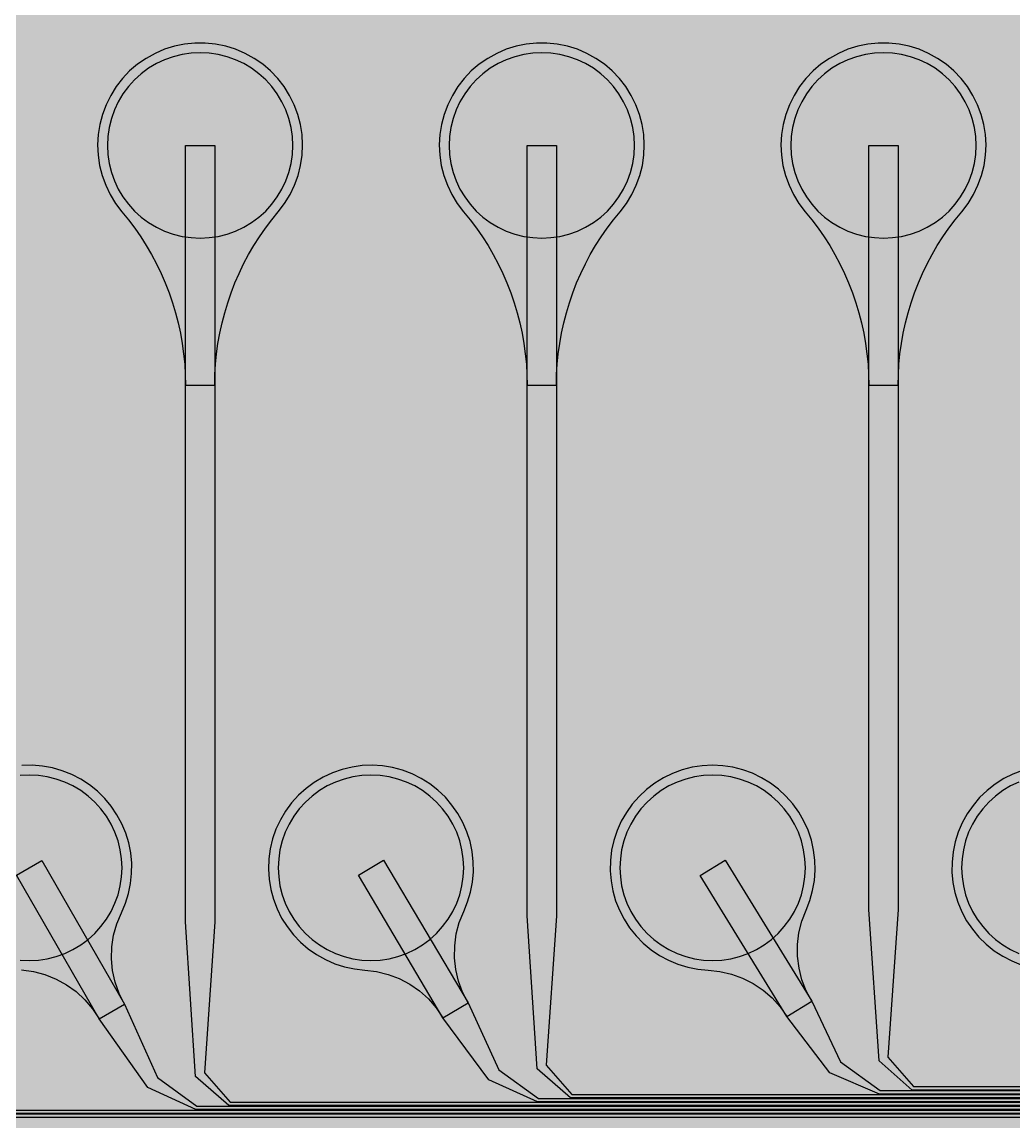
# Model space of a CAD drawing. Header units: metres. Extents: x -7231 to 10969, y -37556 to 1873.
# Drawn here: x 3899 to 4915, y -19931 to -18805 of the extents above; entities that cross this region are included whole.
import ezdxf

# ---------------------------------------------------------------- set-up
doc = ezdxf.new("R2010")
doc.units = ezdxf.units.M
for name, color, linetype in [('Metal1', 4, 'CONTINUOUS'), ('Metal2', 3, 'CONTINUOUS'), ('Polyimide', 7, 'CONTINUOUS'), ('Polyimide_Negative', 5, 'CONTINUOUS')]:
    doc.layers.add(name, color=color, linetype=linetype)

msp = doc.modelspace()

# ---------------------------------------------------------------- hatches: boundary and pattern name
at = {"layer": 'Polyimide'}
msp.add_hatch(color=7, dxfattribs=at).paths.add_polyline_path([(4065.7, -468), (4066.7, -502), (4068.5, -536), (4071.4, -570), (4075.5, -604), (4081, -638), (4088, -672), (4096.5, -706), (4106.6, -740), (4118.3, -774), (4131.6, -808), (4146.5, -842), (4162.9, -876), (4180.7, -910), (4199.8, -944), (4220.2, -978), (4241.7, -1012), (4264.2, -1046), (4287.5, -1080), (4311.5, -1114), (4336, -1148), (4360.9, -1182), (4385.9, -1216), (4410.9, -1250), (4435.7, -1284), (4460.2, -1318), (4484.2, -1352), (4507.5, -1385.9), (4530, -1419.9), (4551.5, -1453.9), (4571.9, -1487.9), (4591.1, -1521.9), (4608.9, -1555.9), (4625.3, -1589.9), (4640.1, -1623.9), (4653.4, -1657.9), (4665.1, -1691.9), (4675.2, -1725.9), (4683.7, -1759.9), (4690.7, -1793.9), (4696.2, -1827.9), (4700.3, -1861.9), (4703.2, -1895.9), (4705.1, -1929.9), (4706.1, -1963.9), (4706.4, -1997.9), (4706.5, -2031.9), (4706.5, -4793), (4710, -4838.4), (4720.2, -4882.7), (4737.1, -4925), (4760.1, -4964.2), (4788.9, -4999.5), (4822.6, -5030), (4860.5, -5055.1), (4901.8, -5074.2), (4901.8, -5074.2), (4970.7, -5105.2), (5034.7, -5145.3), (5092.8, -5193.5), (5143.8, -5249.2), (5186.9, -5311.2), (5221.2, -5378.4), (5246.2, -5449.7), (5261.4, -5523.7), (5266.5, -5599), (5261.4, -5674.3), (5246.2, -5748.3), (5221.2, -5819.6), (5186.9, -5886.8), (5143.8, -5948.8), (5092.8, -6004.5), (5034.7, -6052.7), (4970.7, -6092.8), (4901.8, -6123.8), (4860.5, -6142.9), (4822.6, -6168), (4788.9, -6198.5), (4760.1, -6233.8), (4737.1, -6273), (4720.2, -6315.3), (4710, -6359.6), (4706.5, -6405), (4706.5, -9221.5), (4710, -9266.9), (4720.2, -9311.2), (4737.1, -9353.5), (4760.1, -9392.7), (4788.9, -9428), (4822.6, -9458.5), (4860.5, -9483.6), (4901.8, -9502.7), (4970.7, -9533.7), (5034.7, -9573.8), (5092.8, -9622), (5143.8, -9677.7), (5186.9, -9739.7), (5221.2, -9806.9), (5246.2, -9878.2), (5261.4, -9952.2), (5266.5, -10027.5), (5261.4, -10102.8), (5246.2, -10176.8), (5221.2, -10248.1), (5186.9, -10315.3), (5143.8, -10377.3), (5092.8, -10433), (5034.7, -10481.2), (4970.7, -10521.3), (4901.8, -10552.3), (4860.5, -10571.4), (4822.6, -10596.5), (4788.9, -10627), (4760.1, -10662.3), (4737.1, -10701.5), (4720.2, -10743.8), (4710, -10788.1), (4706.5, -10833.5), (4706.5, -13650), (4710, -13695.4), (4720.2, -13739.7), (4737.1, -13782), (4760.1, -13821.2), (4788.9, -13856.5), (4822.6, -13887), (4860.5, -13912.1), (4901.8, -13931.2), (4970.7, -13962.2), (5034.7, -14002.2), (5092.8, -14050.5), (5143.8, -14106.2), (5186.9, -14168.2), (5221.2, -14235.4), (5246.2, -14306.7), (5261.4, -14380.7), (5266.5, -14456), (5261.4, -14531.3), (5246.2, -14605.3), (5221.2, -14676.5), (5186.9, -14743.8), (5143.8, -14805.8), (5092.8, -14861.5), (5034.7, -14909.7), (4970.7, -14949.8), (4901.8, -14980.8), (4860.5, -14999.9), (4822.6, -15025), (4788.9, -15055.5), (4760.1, -15090.8), (4737.1, -15130), (4720.2, -15172.3), (4710, -15216.6), (4706.5, -15262), (4706.5, -15456), (4720.9, -15750), (4764.1, -16041.3), (4835.7, -16326.8), (4934.9, -16604), (5060.7, -16870.2), (5212.1, -17122.7), (5387.5, -17359.2), (5585.2, -17577.3), (5803.3, -17775), (6039.8, -17950.4), (6292.3, -18101.8), (6558.4, -18227.6), (6835.6, -18326.8), (7121.2, -18398.3), (7412.4, -18441.5), (7706.5, -18456), (9969, -18456), (10047.4, -18459.8), (10125.1, -18471.4), (10201.2, -18490.4), (10275.2, -18516.9), (10346.1, -18550.5), (10413.5, -18590.8), (10476.5, -18637.6), (10534.7, -18690.3), (10587.4, -18748.5), (10634.2, -18811.5), (10674.5, -18878.9), (10708.1, -18949.8), (10734.6, -19023.8), (10753.6, -19099.9), (10765.2, -19177.6), (10769, -19256), (10769, -20895.8), (10730.2, -20951.4), (10694.6, -21009.1), (10662.2, -21068.6), (10633.2, -21129.9), (10607.6, -21192.7), (10585.5, -21256.7), (10566.9, -21322), (10552, -21388.1), (10540.8, -21455), (10533.4, -21522.3), (10529.6, -21590), (10529.6, -21657.8), (10533.4, -21725.5), (10540.8, -21792.9), (10552, -21859.7), (10566.9, -21925.9), (10585.5, -21991.1), (10607.6, -22055.2), (10633.2, -22117.9), (10662.2, -22179.2), (10694.6, -22238.7), (10730.2, -22296.4), (10769, -22352), (10769, -32454.2), (10728.7, -32510.5), (10691.7, -32568.9), (10658, -32629.3), (10627.8, -32691.6), (10601.2, -32755.4), (10578.2, -32820.7), (10558.9, -32887.1), (10543.4, -32954.5), (10531.8, -33022.7), (10524, -33091.4), (10520.1, -33160.5), (10520.1, -33229.7), (10524, -33298.8), (10531.8, -33367.5), (10543.4, -33435.7), (10558.9, -33503.1), (10578.2, -33569.5), (10601.2, -33634.8), (10627.8, -33698.6), (10658, -33760.8), (10691.7, -33821.3), (10728.7, -33879.7), (10769, -33936), (10769, -36556), (10765.2, -36634.4), (10753.6, -36712.1), (10734.6, -36788.2), (10708.1, -36862.1), (10674.5, -36933.1), (10634.2, -37000.5), (10587.4, -37063.5), (10534.7, -37121.7), (10476.5, -37174.4), (10413.5, -37221.2), (10346.1, -37261.5), (10275.2, -37295.1), (10201.2, -37321.6), (10125.1, -37340.6), (10047.4, -37352.1), (9969, -37356), (-6231, -37356), (-6309.4, -37352.1), (-6387.1, -37340.6), (-6463.2, -37321.6), (-6537.2, -37295.1), (-6608.1, -37261.5), (-6675.5, -37221.2), (-6738.5, -37174.4), (-6796.7, -37121.7), (-6849.4, -37063.5), (-6896.2, -37000.5), (-6936.5, -36933.1), (-6970.1, -36862.1), (-6996.6, -36788.2), (-7015.6, -36712.1), (-7027.2, -36634.4), (-7031, -36556), (-7031, -33936), (-6990.7, -33879.8), (-6953.7, -33821.3), (-6920, -33760.9), (-6889.8, -33698.6), (-6863.2, -33634.8), (-6840.2, -33569.5), (-6820.9, -33503.1), (-6805.4, -33435.7), (-6793.7, -33367.5), (-6785.9, -33298.8), (-6782, -33229.7), (-6782, -33160.5), (-6785.9, -33091.4), (-6793.7, -33022.7), (-6805.4, -32954.5), (-6820.9, -32887.1), (-6840.2, -32820.6), (-6863.2, -32755.4), (-6889.8, -32691.5), (-6920, -32629.3), (-6953.7, -32568.9), (-6990.7, -32510.4), (-7031, -32454.2), (-7031, -22364.8), (-6990.7, -22308.6), (-6953.7, -22250.1), (-6920, -22189.7), (-6889.8, -22127.5), (-6863.2, -22063.6), (-6840.2, -21998.4), (-6820.9, -21931.9), (-6805.4, -21864.5), (-6793.7, -21796.3), (-6785.9, -21727.6), (-6782, -21658.5), (-6782, -21589.3), (-6785.9, -21520.3), (-6793.7, -21451.5), (-6805.4, -21383.3), (-6820.9, -21315.9), (-6840.2, -21249.5), (-6863.2, -21184.2), (-6889.8, -21120.4), (-6920, -21058.1), (-6953.7, -20997.7), (-6990.7, -20939.3), (-7031, -20883), (-7031, -19256), (-7027.2, -19177.6), (-7015.6, -19099.9), (-6996.6, -19023.8), (-6970.1, -18949.8), (-6936.5, -18878.9), (-6896.2, -18811.5), (-6849.4, -18748.5), (-6796.7, -18690.3), (-6738.5, -18637.6), (-6675.5, -18590.8), (-6608.1, -18550.5), (-6537.2, -18516.9), (-6463.2, -18490.4), (-6387.1, -18471.4), (-6309.4, -18459.8), (-6231, -18456), (-3968.5, -18456), (-3674.4, -18441.5), (-3383.2, -18398.3), (-3097.6, -18326.8), (-2820.4, -18227.6), (-2554.3, -18101.8), (-2301.8, -17950.4), (-2065.3, -17775), (-1847.2, -17577.3), (-1649.5, -17359.2), (-1474.1, -17122.7), (-1322.7, -16870.2), (-1196.9, -16604), (-1097.7, -16326.8), (-1026.1, -16041.3), (-982.9, -15750), (-968.5, -15456), (-968.5, -15262), (-972, -15216.6), (-982.2, -15172.3), (-999.1, -15130), (-1022.1, -15090.8), (-1050.9, -15055.5), (-1084.6, -15025), (-1122.5, -14999.9), (-1163.8, -14980.8), (-1232.7, -14949.8), (-1296.7, -14909.7), (-1354.8, -14861.5), (-1405.8, -14805.8), (-1448.9, -14743.8), (-1483.2, -14676.5), (-1508.2, -14605.3), (-1523.4, -14531.3), (-1528.5, -14456), (-1523.4, -14380.7), (-1508.2, -14306.7), (-1483.2, -14235.4), (-1448.9, -14168.2), (-1405.8, -14106.2), (-1354.8, -14050.5), (-1296.7, -14002.2), (-1232.7, -13962.2), (-1163.8, -13931.2), (-1122.5, -13912.1), (-1084.6, -13887), (-1050.9, -13856.5), (-1022.1, -13821.2), (-999.1, -13782), (-982.2, -13739.7), (-972, -13695.4), (-968.5, -13650), (-968.5, -12309.6), (-972, -12264.3), (-982.2, -12219.9), (-999.1, -12177.7), (-1022.1, -12138.5), (-1050.9, -12103.2), (-1084.6, -12072.6), (-1122.5, -12047.5), (-1163.8, -12028.5), (-1232.7, -11997.4), (-1296.7, -11957.4), (-1354.8, -11909.1), (-1405.8, -11853.5), (-1448.9, -11791.5), (-1483.2, -11724.2), (-1508.2, -11653), (-1523.4, -11579), (-1528.5, -11503.7), (-1523.4, -11428.3), (-1508.2, -11354.4), (-1483.2, -11283.1), (-1448.9, -11215.9), (-1405.8, -11153.8), (-1354.8, -11098.2), (-1296.7, -11049.9), (-1232.7, -11009.9), (-1163.8, -10978.8), (-1122.5, -10959.8), (-1084.6, -10934.7), (-1050.9, -10904.1), (-1022.1, -10868.9), (-999.1, -10829.6), (-982.2, -10787.4), (-972, -10743), (-968.5, -10697.7), (-968.5, -9357.3), (-972, -9311.9), (-982.2, -9267.6), (-999.1, -9225.4), (-1022.1, -9186.1), (-1050.9, -9150.8), (-1084.6, -9120.3), (-1122.5, -9095.2), (-1163.8, -9076.2), (-1163.8, -9076.2), (-1232.7, -9045.1), (-1296.7, -9005.1), (-1354.8, -8956.8), (-1405.8, -8901.1), (-1448.9, -8839.1), (-1483.2, -8771.9), (-1508.2, -8700.6), (-1523.4, -8626.7), (-1528.5, -8551.3), (-1523.4, -8476), (-1508.2, -8402), (-1483.2, -8330.8), (-1448.9, -8263.5), (-1405.8, -8201.5), (-1354.8, -8145.9), (-1296.7, -8097.6), (-1232.7, -8057.6), (-1163.8, -8026.5), (-1163.8, -8026.5), (-1122.5, -8007.4), (-1084.6, -7982.4), (-1050.9, -7951.8), (-1022.1, -7916.5), (-999.1, -7877.3), (-982.2, -7835), (-972, -7790.7), (-968.5, -7745.4), (-968.5, -6405), (-972, -6359.6), (-982.2, -6315.3), (-999.1, -6273), (-1022.1, -6233.8), (-1050.9, -6198.5), (-1084.6, -6168), (-1122.5, -6142.9), (-1163.8, -6123.8), (-1163.8, -6123.8), (-1232.7, -6092.8), (-1296.7, -6052.7), (-1354.8, -6004.5), (-1405.8, -5948.8), (-1448.9, -5886.8), (-1483.2, -5819.6), (-1508.2, -5748.3), (-1523.4, -5674.3), (-1528.5, -5599), (-1523.4, -5523.7), (-1508.2, -5449.7), (-1483.2, -5378.4), (-1448.9, -5311.2), (-1405.8, -5249.2), (-1354.8, -5193.5), (-1296.7, -5145.3), (-1232.7, -5105.2), (-1163.8, -5074.2), (-1163.8, -5074.2), (-1122.5, -5055.1), (-1084.6, -5030), (-1050.9, -4999.5), (-1022.1, -4964.2), (-999.1, -4925), (-982.2, -4882.7), (-972, -4838.4), (-968.5, -4793), (-968.5, -2031.9), (-968.4, -1997.9), (-968.1, -1963.9), (-967.1, -1929.9), (-965.2, -1895.9), (-962.2, -1861.9), (-958, -1827.9), (-952.4, -1793.9), (-945.3, -1759.9), (-936.6, -1725.9), (-926.4, -1691.9), (-914.4, -1657.9), (-900.9, -1623.9), (-885.7, -1589.9), (-869.1, -1555.9), (-850.9, -1521.9), (-831.4, -1487.9), (-810.6, -1453.9), (-788.7, -1419.9), (-765.8, -1385.9), (-742.1, -1352), (-717.6, -1318), (-692.7, -1284), (-667.4, -1250), (-641.9, -1216), (-616.4, -1182), (-591.1, -1148), (-566.1, -1114), (-541.7, -1080), (-517.9, -1046), (-495, -1012), (-473.1, -978), (-452.4, -944), (-432.8, -910), (-414.7, -876), (-398, -842), (-382.9, -808), (-369.3, -774), (-357.4, -740), (-347.1, -706), (-338.4, -672), (-331.3, -638), (-325.7, -604), (-321.5, -570), (-318.6, -536), (-316.7, -502), (-315.7, -468), (-315.3, -434), (-315.2, -400), (-315.2, 401), (-315.2, 451), (-315.2, 1644), (-270.2, 1644), (-270, 1637.1), (-269.4, 1630.3), (-268.2, 1623.5), (-266.7, 1616.8), (-264.7, 1610.2), (-262.3, 1603.8), (-259.4, 1597.6), (-256.2, 1591.5), (-252.6, 1585.7), (-248.6, 1580.1), (-244.2, 1574.8), (-239.5, 1569.8), (-234.5, 1565.1), (-229.2, 1560.7), (-223.6, 1556.7), (-217.8, 1553.1), (-211.7, 1549.8), (-205.4, 1547), (-199, 1544.6), (-192.4, 1542.6), (-185.7, 1541), (-179, 1539.9), (-172.1, 1539.2), (-165.2, 1539), (-158.4, 1539.2), (-151.5, 1539.9), (-144.8, 1541), (-138.1, 1542.6), (-131.5, 1544.6), (-125.1, 1547), (-118.8, 1549.8), (-112.8, 1553.1), (-106.9, 1556.7), (-101.3, 1560.7), (-96, 1565.1), (-91, 1569.8), (-86.3, 1574.8), (-81.9, 1580.1), (-77.9, 1585.7), (-74.3, 1591.5), (-71.1, 1597.6), (-68.2, 1603.8), (-65.8, 1610.2), (-63.8, 1616.8), (-62.3, 1623.5), (-61.1, 1630.3), (-60.5, 1637.1), (-60.2, 1644), (1853, 1644), (1853, 1573), (3815.2, 1573), (3815.5, 1579.5), (3816.1, 1586.1), (3817.2, 1592.5), (3818.7, 1598.9), (3820.6, 1605.1), (3822.9, 1611.3), (3825.6, 1617.2), (3828.6, 1623), (3832.1, 1628.6), (3835.9, 1633.9), (3840.1, 1638.9), (3844.5, 1643.7), (3849.3, 1648.2), (3854.4, 1652.3), (3859.7, 1656.1), (3865.2, 1659.6), (3871, 1662.7), (3877, 1665.4), (3883.1, 1667.7), (3889.4, 1669.6), (3895.7, 1671.1), (3902.2, 1672.1), (3908.7, 1672.8), (3915.2, 1673), (3921.8, 1672.8), (3928.3, 1672.1), (3934.8, 1671.1), (3941.1, 1669.6), (3947.4, 1667.7), (3953.5, 1665.4), (3959.5, 1662.7), (3965.2, 1659.6), (3970.8, 1656.1), (3976.1, 1652.3), (3981.2, 1648.2), (3986, 1643.7), (3990.4, 1638.9), (3994.6, 1633.9), (3998.4, 1628.6), (4001.9, 1623), (4004.9, 1617.2), (4007.6, 1611.3), (4009.9, 1605.1), (4011.8, 1598.9), (4013.3, 1592.5), (4014.4, 1586.1), (4015, 1579.5), (4015.2, 1573), (4065.2, 1573), (4065.2, 451), (4065.2, 401), (4065.2, -400), (4065.3, -434), (4065.7, -468)])

# ---------------------------------------------------------------- linework, layer by layer
at = {"layer": 'Metal1'}
for points in [[(4096.5, -19176.6), (4096.7, -19165.8), (4097.3, -19155.1), (4098.4, -19144.4), (4099.8, -19133.8), (4101.7, -19123.2), (4104, -19112.7), (4106.7, -19102.4), (4109.8, -19092.1), (4113.3, -19081.9), (4117.2, -19071.9), (4121.5, -19062.1), (4126.1, -19052.4), (4131.2, -19042.9), (4136.6, -19033.6), (4142.3, -19024.6), (4148.4, -19015.8), (4154.9, -19007.2), (4161.6, -18998.9), (4168.1, -18990.4), (4173.6, -18981.4), (4178.2, -18971.8), (4181.9, -18961.9), (4184.5, -18951.6), (4186, -18941.1), (4186.5, -18930.5), (4185.9, -18919.9), (4184.3, -18909.4), (4181.6, -18899.2), (4177.8, -18889.3), (4173.1, -18879.8), (4167.5, -18870.8), (4161, -18862.4), (4153.7, -18854.7), (4145.6, -18847.8), (4136.9, -18841.8), (4127.6, -18836.7), (4117.9, -18832.5), (4107.7, -18829.3), (4097.4, -18827.2), (4086.8, -18826.1), (4076.2, -18826.1), (4065.6, -18827.2), (4055.3, -18829.3), (4045.1, -18832.5), (4035.4, -18836.7), (4026.1, -18841.8), (4017.4, -18847.8), (4009.3, -18854.7), (4002, -18862.4), (3995.5, -18870.8), (3989.9, -18879.8), (3985.2, -18889.3), (3981.4, -18899.2), (3978.7, -18909.4), (3977.1, -18919.9), (3976.5, -18930.5), (3977, -18941.1), (3978.5, -18951.6), (3981.1, -18961.9), (3984.8, -18971.8), (3989.4, -18981.4), (3994.9, -18990.4), (4001.4, -18998.9), (4008.1, -19007.2), (4014.6, -19015.8), (4020.7, -19024.6), (4026.4, -19033.6), (4031.8, -19042.9), (4036.9, -19052.4), (4041.5, -19062.1), (4045.8, -19071.9), (4049.7, -19081.9), (4053.2, -19092.1), (4056.3, -19102.4), (4059, -19112.7), (4061.3, -19123.2), (4063.2, -19133.8), (4064.6, -19144.4), (4065.7, -19155.1), (4066.3, -19165.8), (4066.5, -19176.6), (4096.5, -19176.6)], [(4446.5, -19176.6), (4446.7, -19165.8), (4447.3, -19155.1), (4448.4, -19144.4), (4449.8, -19133.8), (4451.7, -19123.2), (4454, -19112.7), (4456.7, -19102.4), (4459.8, -19092.1), (4463.3, -19081.9), (4467.2, -19071.9), (4471.5, -19062.1), (4476.1, -19052.4), (4481.2, -19042.9), (4486.6, -19033.6), (4492.3, -19024.6), (4498.4, -19015.8), (4504.9, -19007.2), (4511.6, -18998.9), (4518.1, -18990.4), (4523.6, -18981.4), (4528.2, -18971.8), (4531.9, -18961.9), (4534.5, -18951.6), (4536, -18941.1), (4536.5, -18930.5), (4535.9, -18919.9), (4534.3, -18909.4), (4531.6, -18899.2), (4527.8, -18889.3), (4523.1, -18879.8), (4517.5, -18870.8), (4511, -18862.4), (4503.7, -18854.7), (4495.6, -18847.8), (4486.9, -18841.8), (4477.6, -18836.7), (4467.9, -18832.5), (4457.7, -18829.3), (4447.4, -18827.2), (4436.8, -18826.1), (4426.2, -18826.1), (4415.6, -18827.2), (4405.3, -18829.3), (4395.1, -18832.5), (4385.4, -18836.7), (4376.1, -18841.8), (4367.4, -18847.8), (4359.3, -18854.7), (4352, -18862.4), (4345.5, -18870.8), (4339.9, -18879.8), (4335.2, -18889.3), (4331.4, -18899.2), (4328.7, -18909.4), (4327.1, -18919.9), (4326.5, -18930.5), (4327, -18941.1), (4328.5, -18951.6), (4331.1, -18961.9), (4334.8, -18971.8), (4339.4, -18981.4), (4344.9, -18990.4), (4351.4, -18998.9), (4358.1, -19007.2), (4364.6, -19015.8), (4370.7, -19024.6), (4376.4, -19033.6), (4381.8, -19042.9), (4386.9, -19052.4), (4391.5, -19062.1), (4395.8, -19071.9), (4399.7, -19081.9), (4403.2, -19092.1), (4406.3, -19102.4), (4409, -19112.7), (4411.3, -19123.2), (4413.2, -19133.8), (4414.6, -19144.4), (4415.7, -19155.1), (4416.3, -19165.8), (4416.5, -19176.6), (4446.5, -19176.6)], [(4796.5, -19176.6), (4796.7, -19165.8), (4797.3, -19155.1), (4798.4, -19144.4), (4799.8, -19133.8), (4801.7, -19123.2), (4804, -19112.7), (4806.7, -19102.4), (4809.8, -19092.1), (4813.3, -19081.9), (4817.2, -19071.9), (4821.5, -19062.1), (4826.1, -19052.4), (4831.2, -19042.9), (4836.6, -19033.6), (4842.3, -19024.6), (4848.4, -19015.8), (4854.9, -19007.2), (4861.6, -18998.9), (4868.1, -18990.4), (4873.6, -18981.4), (4878.2, -18971.8), (4881.9, -18961.9), (4884.5, -18951.6), (4886, -18941.1), (4886.5, -18930.5), (4885.9, -18919.9), (4884.3, -18909.4), (4881.6, -18899.2), (4877.8, -18889.3), (4873.1, -18879.8), (4867.5, -18870.8), (4861, -18862.4), (4853.7, -18854.7), (4845.6, -18847.8), (4836.9, -18841.8), (4827.6, -18836.7), (4817.9, -18832.5), (4807.7, -18829.3), (4797.4, -18827.2), (4786.8, -18826.1), (4776.2, -18826.1), (4765.6, -18827.2), (4755.3, -18829.3), (4745.1, -18832.5), (4735.4, -18836.7), (4726.1, -18841.8), (4717.4, -18847.8), (4709.3, -18854.7), (4702, -18862.4), (4695.5, -18870.8), (4689.9, -18879.8), (4685.2, -18889.3), (4681.4, -18899.2), (4678.7, -18909.4), (4677.1, -18919.9), (4676.5, -18930.5), (4677, -18941.1), (4678.5, -18951.6), (4681.1, -18961.9), (4684.8, -18971.8), (4689.4, -18981.4), (4694.9, -18990.4), (4701.4, -18998.9), (4708.1, -19007.2), (4714.6, -19015.8), (4720.7, -19024.6), (4726.4, -19033.6), (4731.8, -19042.9), (4736.9, -19052.4), (4741.5, -19062.1), (4745.8, -19071.9), (4749.7, -19081.9), (4753.2, -19092.1), (4756.3, -19102.4), (4759, -19112.7), (4761.3, -19123.2), (4763.2, -19133.8), (4764.6, -19144.4), (4765.7, -19155.1), (4766.3, -19165.8), (4766.5, -19176.6), (4796.5, -19176.6)]]:
    msp.add_lwpolyline(points, close=True, dxfattribs=at)
for points in [[(9330.8, -19922.8), (3760.8, -19922.8), (3726.9, -19892.9), (3716.5, -19732.9), (3716.5, -18931), (3746.5, -18931), (3746.5, -19732.9), (3736.1, -19889.1), (3762.2, -19919.2), (9332.2, -19919.2)], [(9338.8, -19914.7), (4110.8, -19914.7), (4076.9, -19884.9), (4066.5, -19726.5), (4066.5, -18931), (4096.5, -18931), (4096.5, -19726.5), (4086.1, -19881.1), (4112.2, -19911.2), (9340.2, -19911.2)], [(9346.8, -19906.7), (4460.8, -19906.7), (4426.9, -19876.9), (4416.5, -19720.1), (4416.5, -18931), (4446.5, -18931), (4446.5, -19720.1), (4436.1, -19873.1), (4462.2, -19903.2), (9348.2, -19903.2)], [(9354.8, -19898.8), (4810.8, -19898.8), (4776.9, -19868.9), (4766.5, -19713.7), (4766.5, -18931), (4796.5, -18931), (4796.5, -19713.7), (4786.1, -19865.1), (4812.2, -19895.2), (9356.2, -19895.2)]]:
    msp.add_lwpolyline(points, dxfattribs=at)
at = {"layer": 'Metal2'}
for points in [[(3898.7, -19775.7), (3910.8, -19777.4), (3922.5, -19780.5), (3933.9, -19785), (3944.5, -19790.8), (3954.4, -19797.9), (3963.4, -19806.2), (3971.3, -19815.5), (3978, -19825.6), (4004, -19810.7), (4004, -19810.7), (3998.6, -19799.8), (3994.5, -19788.3), (3991.9, -19776.4), (3990.8, -19764.3), (3991.1, -19752.1), (3992.9, -19740.1), (3996.2, -19728.3), (4000.9, -19717.1), (4005, -19707.4), (4008.1, -19697.4), (4010.2, -19687.2), (4011.3, -19676.7), (4011.4, -19666.3), (4010.4, -19655.8), (4008.4, -19645.6), (4005.3, -19635.5), (4001.3, -19625.9), (3996.3, -19616.6), (3990.5, -19607.9), (3983.8, -19599.9), (3976.3, -19592.5), (3968.1, -19586), (3959.3, -19580.3), (3950, -19575.4), (3940.3, -19571.6), (3930.2, -19568.7), (3919.9, -19566.9), (3909.4, -19566), (3899, -19566.3)], [(4923.8, -19571.2), (4914, -19575), (4904.6, -19579.7), (4895.8, -19585.3), (4887.6, -19591.8), (4880, -19599.1), (4873.2, -19607.1), (4867.3, -19615.7), (4862.2, -19624.8), (4858.1, -19634.5), (4854.9, -19644.5), (4852.8, -19654.7), (4851.7, -19665.2), (4851.6, -19675.6), (4852.6, -19686.1), (4854.6, -19696.3), (4857.6, -19706.4), (4861.7, -19716.1), (4866.6, -19725.3), (4872.5, -19734), (4879.2, -19742), (4886.6, -19749.4), (4894.8, -19756), (4903.6, -19761.7), (4912.9, -19766.5), (4922.6, -19770.4)], [(9326.8, -19926.7), (3727.2, -19926.7), (3678.3, -19903.5), (3625.9, -19826.6), (3543.4, -19678.3), (3569.6, -19663.7), (3652.1, -19812), (3688, -19894), (3728.2, -19923.2), (9328.2, -19923.2)], [(9334.8, -19918.7), (4077.2, -19918.7), (4027.8, -19896), (3978, -19825.6), (3893.5, -19678.5), (3919.5, -19663.5), (4004, -19810.7), (4037.8, -19886), (4078.2, -19915.2), (9336.2, -19915.2)], [(9342.8, -19910.8), (4427.2, -19910.8), (4377.3, -19888.4), (4330.2, -19824.6), (4243.6, -19678.7), (4269.4, -19663.3), (4356, -19809.3), (4387.6, -19878), (4428.2, -19907.2), (9344.2, -19907.2)], [(9350.8, -19902.8), (4777.3, -19902.8), (4726.7, -19881), (4682.5, -19823.5), (4593.7, -19678.8), (4619.3, -19663.2), (4708.1, -19807.8), (4737.3, -19869.9), (4778.2, -19899.2), (9352.2, -19899.2)]]:
    msp.add_lwpolyline(points, dxfattribs=at)
for points in [[(4356, -19809.3), (4350.4, -19798.5), (4346.2, -19787), (4343.4, -19775.2), (4342.1, -19763.1), (4342.3, -19750.9), (4343.9, -19738.8), (4347, -19727), (4351.5, -19715.7), (4355.5, -19706), (4358.5, -19696), (4360.5, -19685.7), (4361.4, -19675.2), (4361.3, -19664.8), (4360.2, -19654.3), (4358, -19644.1), (4354.8, -19634.1), (4350.6, -19624.5), (4345.5, -19615.3), (4339.5, -19606.7), (4332.7, -19598.8), (4325.1, -19591.5), (4316.9, -19585.1), (4308, -19579.5), (4298.6, -19574.8), (4288.8, -19571.1), (4278.7, -19568.4), (4268.4, -19566.7), (4257.9, -19566), (4247.5, -19566.4), (4237.1, -19567.8), (4226.9, -19570.3), (4217, -19573.7), (4207.5, -19578.1), (4198.5, -19583.5), (4190, -19589.7), (4182.3, -19596.7), (4175.2, -19604.5), (4169, -19612.9), (4163.7, -19621.9), (4159.2, -19631.4), (4155.8, -19641.3), (4153.3, -19651.5), (4151.9, -19661.9), (4151.5, -19672.4), (4152.2, -19682.8), (4153.9, -19693.2), (4156.6, -19703.3), (4160.3, -19713.1), (4165, -19722.5), (4170.6, -19731.3), (4177, -19739.6), (4184.2, -19747.2), (4192.2, -19754), (4200.8, -19760), (4209.9, -19765.1), (4219.6, -19769.3), (4229.5, -19772.5), (4239.8, -19774.7), (4250.2, -19775.8), (4262.3, -19777.3), (4274.1, -19780.2), (4285.5, -19784.6), (4296.3, -19790.3), (4306.3, -19797.2), (4315.3, -19805.4), (4323.4, -19814.5), (4330.2, -19824.6), (4356, -19809.3)], [(4708.1, -19807.8), (4702.3, -19797), (4698, -19785.7), (4695, -19773.8), (4693.5, -19761.7), (4693.5, -19749.6), (4694.9, -19737.5), (4697.8, -19725.6), (4702.2, -19714.3), (4706, -19704.5), (4708.9, -19694.4), (4710.7, -19684.1), (4711.5, -19673.6), (4711.2, -19663.2), (4709.9, -19652.8), (4707.6, -19642.6), (4704.2, -19632.6), (4699.9, -19623.1), (4694.7, -19614), (4688.6, -19605.5), (4681.6, -19597.6), (4673.9, -19590.5), (4665.6, -19584.2), (4656.6, -19578.7), (4647.2, -19574.2), (4637.3, -19570.6), (4627.2, -19568.1), (4616.8, -19566.5), (4606.3, -19566), (4595.9, -19566.5), (4585.5, -19568.1), (4575.4, -19570.7), (4565.5, -19574.3), (4556.1, -19578.9), (4547.2, -19584.4), (4538.8, -19590.7), (4531.2, -19597.9), (4524.2, -19605.7), (4518.1, -19614.3), (4512.9, -19623.4), (4508.7, -19632.9), (4505.3, -19642.9), (4503, -19653.1), (4501.8, -19663.5), (4501.5, -19674), (4502.4, -19684.4), (4504.2, -19694.7), (4507.1, -19704.8), (4511, -19714.5), (4515.8, -19723.8), (4521.5, -19732.6), (4528.1, -19740.8), (4535.4, -19748.3), (4543.5, -19755), (4552.1, -19760.8), (4561.4, -19765.8), (4571, -19769.8), (4581.1, -19772.9), (4591.4, -19774.9), (4601.8, -19775.9), (4613.9, -19777.2), (4625.8, -19779.9), (4637.2, -19784.1), (4648.1, -19789.6), (4658.2, -19796.5), (4667.4, -19804.4), (4675.5, -19813.5), (4682.5, -19823.5), (4708.1, -19807.8)]]:
    msp.add_lwpolyline(points, close=True, dxfattribs=at)
at = {"layer": 'Polyimide_Negative'}
for points in [[(4176.5, -18931), (4176, -18921.7), (4174.7, -18912.5), (4172.4, -18903.4), (4169.3, -18894.6), (4165.3, -18886.2), (4160.5, -18878.2), (4154.9, -18870.7), (4148.7, -18863.8), (4141.8, -18857.6), (4134.3, -18852), (4126.3, -18847.2), (4117.9, -18843.2), (4109.1, -18840.1), (4100, -18837.8), (4090.8, -18836.5), (4081.5, -18836), (4072.2, -18836.5), (4063, -18837.8), (4053.9, -18840.1), (4045.1, -18843.2), (4036.7, -18847.2), (4028.7, -18852), (4021.2, -18857.6), (4014.3, -18863.8), (4008.1, -18870.7), (4002.5, -18878.2), (3997.7, -18886.2), (3993.7, -18894.6), (3990.6, -18903.4), (3988.3, -18912.5), (3987, -18921.7), (3986.5, -18931), (3987, -18940.3), (3988.3, -18949.5), (3990.6, -18958.6), (3993.7, -18967.4), (3997.7, -18975.8), (4002.5, -18983.8), (4008.1, -18991.3), (4014.3, -18998.2), (4021.2, -19004.4), (4028.7, -19010), (4036.7, -19014.8), (4045.1, -19018.8), (4053.9, -19021.9), (4063, -19024.2), (4072.2, -19025.5), (4081.5, -19026), (4090.8, -19025.5), (4100, -19024.2), (4109.1, -19021.9), (4117.9, -19018.8), (4126.3, -19014.8), (4134.3, -19010), (4141.8, -19004.4), (4148.7, -18998.2), (4154.9, -18991.3), (4160.5, -18983.8), (4165.3, -18975.8), (4169.3, -18967.4), (4172.4, -18958.6), (4174.7, -18949.5), (4176, -18940.3), (4176.5, -18931)], [(4526.5, -18931), (4526, -18921.7), (4524.7, -18912.5), (4522.4, -18903.4), (4519.3, -18894.6), (4515.3, -18886.2), (4510.5, -18878.2), (4504.9, -18870.7), (4498.7, -18863.8), (4491.8, -18857.6), (4484.3, -18852), (4476.3, -18847.2), (4467.9, -18843.2), (4459.1, -18840.1), (4450, -18837.8), (4440.8, -18836.5), (4431.5, -18836), (4422.2, -18836.5), (4413, -18837.8), (4403.9, -18840.1), (4395.1, -18843.2), (4386.7, -18847.2), (4378.7, -18852), (4371.2, -18857.6), (4364.3, -18863.8), (4358.1, -18870.7), (4352.5, -18878.2), (4347.7, -18886.2), (4343.7, -18894.6), (4340.6, -18903.4), (4338.3, -18912.5), (4337, -18921.7), (4336.5, -18931), (4337, -18940.3), (4338.3, -18949.5), (4340.6, -18958.6), (4343.7, -18967.4), (4347.7, -18975.8), (4352.5, -18983.8), (4358.1, -18991.3), (4364.3, -18998.2), (4371.2, -19004.4), (4378.7, -19010), (4386.7, -19014.8), (4395.1, -19018.8), (4403.9, -19021.9), (4413, -19024.2), (4422.2, -19025.5), (4431.5, -19026), (4440.8, -19025.5), (4450, -19024.2), (4459.1, -19021.9), (4467.9, -19018.8), (4476.3, -19014.8), (4484.3, -19010), (4491.8, -19004.4), (4498.7, -18998.2), (4504.9, -18991.3), (4510.5, -18983.8), (4515.3, -18975.8), (4519.3, -18967.4), (4522.4, -18958.6), (4524.7, -18949.5), (4526, -18940.3), (4526.5, -18931)], [(4876.5, -18931), (4876, -18921.7), (4874.7, -18912.5), (4872.4, -18903.4), (4869.3, -18894.6), (4865.3, -18886.2), (4860.5, -18878.2), (4854.9, -18870.7), (4848.7, -18863.8), (4841.8, -18857.6), (4834.3, -18852), (4826.3, -18847.2), (4817.9, -18843.2), (4809.1, -18840.1), (4800, -18837.8), (4790.8, -18836.5), (4781.5, -18836), (4772.2, -18836.5), (4763, -18837.8), (4753.9, -18840.1), (4745.1, -18843.2), (4736.7, -18847.2), (4728.7, -18852), (4721.2, -18857.6), (4714.3, -18863.8), (4708.1, -18870.7), (4702.5, -18878.2), (4697.7, -18886.2), (4693.7, -18894.6), (4690.6, -18903.4), (4688.3, -18912.5), (4687, -18921.7), (4686.5, -18931), (4687, -18940.3), (4688.3, -18949.5), (4690.6, -18958.6), (4693.7, -18967.4), (4697.7, -18975.8), (4702.5, -18983.8), (4708.1, -18991.3), (4714.3, -18998.2), (4721.2, -19004.4), (4728.7, -19010), (4736.7, -19014.8), (4745.1, -19018.8), (4753.9, -19021.9), (4763, -19024.2), (4772.2, -19025.5), (4781.5, -19026), (4790.8, -19025.5), (4800, -19024.2), (4809.1, -19021.9), (4817.9, -19018.8), (4826.3, -19014.8), (4834.3, -19010), (4841.8, -19004.4), (4848.7, -18998.2), (4854.9, -18991.3), (4860.5, -18983.8), (4865.3, -18975.8), (4869.3, -18967.4), (4872.4, -18958.6), (4874.7, -18949.5), (4876, -18940.3), (4876.5, -18931)], [(4351.5, -19671), (4351, -19661.7), (4349.7, -19652.5), (4347.4, -19643.4), (4344.3, -19634.6), (4340.3, -19626.2), (4335.5, -19618.2), (4329.9, -19610.7), (4323.7, -19603.8), (4316.8, -19597.6), (4309.3, -19592), (4301.3, -19587.2), (4292.9, -19583.2), (4284.1, -19580.1), (4275, -19577.8), (4265.8, -19576.5), (4256.5, -19576), (4247.2, -19576.5), (4238, -19577.8), (4228.9, -19580.1), (4220.1, -19583.2), (4211.7, -19587.2), (4203.7, -19592), (4196.2, -19597.6), (4189.3, -19603.8), (4183.1, -19610.7), (4177.5, -19618.2), (4172.7, -19626.2), (4168.7, -19634.6), (4165.6, -19643.4), (4163.3, -19652.5), (4162, -19661.7), (4161.5, -19671), (4162, -19680.3), (4163.3, -19689.5), (4165.6, -19698.6), (4168.7, -19707.4), (4172.7, -19715.8), (4177.5, -19723.8), (4183.1, -19731.3), (4189.3, -19738.2), (4196.2, -19744.4), (4203.7, -19750), (4211.7, -19754.8), (4220.1, -19758.8), (4228.9, -19761.9), (4238, -19764.2), (4247.2, -19765.5), (4256.5, -19766), (4265.8, -19765.5), (4275, -19764.2), (4284.1, -19761.9), (4292.9, -19758.8), (4301.3, -19754.8), (4309.3, -19750), (4316.8, -19744.4), (4323.7, -19738.2), (4329.9, -19731.3), (4335.5, -19723.8), (4340.3, -19715.8), (4344.3, -19707.4), (4347.4, -19698.6), (4349.7, -19689.5), (4351, -19680.3), (4351.5, -19671)], [(4701.5, -19671), (4701, -19661.7), (4699.7, -19652.5), (4697.4, -19643.4), (4694.3, -19634.6), (4690.3, -19626.2), (4685.5, -19618.2), (4679.9, -19610.7), (4673.7, -19603.8), (4666.8, -19597.6), (4659.3, -19592), (4651.3, -19587.2), (4642.9, -19583.2), (4634.1, -19580.1), (4625, -19577.8), (4615.8, -19576.5), (4606.5, -19576), (4597.2, -19576.5), (4588, -19577.8), (4578.9, -19580.1), (4570.1, -19583.2), (4561.7, -19587.2), (4553.7, -19592), (4546.2, -19597.6), (4539.3, -19603.8), (4533.1, -19610.7), (4527.5, -19618.2), (4522.7, -19626.2), (4518.7, -19634.6), (4515.6, -19643.4), (4513.3, -19652.5), (4512, -19661.7), (4511.5, -19671), (4512, -19680.3), (4513.3, -19689.5), (4515.6, -19698.6), (4518.7, -19707.4), (4522.7, -19715.8), (4527.5, -19723.8), (4533.1, -19731.3), (4539.3, -19738.2), (4546.2, -19744.4), (4553.7, -19750), (4561.7, -19754.8), (4570.1, -19758.8), (4578.9, -19761.9), (4588, -19764.2), (4597.2, -19765.5), (4606.5, -19766), (4615.8, -19765.5), (4625, -19764.2), (4634.1, -19761.9), (4642.9, -19758.8), (4651.3, -19754.8), (4659.3, -19750), (4666.8, -19744.4), (4673.7, -19738.2), (4679.9, -19731.3), (4685.5, -19723.8), (4690.3, -19715.8), (4694.3, -19707.4), (4697.4, -19698.6), (4699.7, -19689.5), (4701, -19680.3), (4701.5, -19671)]]:
    msp.add_lwpolyline(points, close=True, dxfattribs=at)
for points in [[(3897.2, -19765.5), (3906.5, -19766), (3915.8, -19765.5), (3925, -19764.2), (3934.1, -19761.9), (3942.9, -19758.8), (3951.3, -19754.8), (3959.3, -19750), (3966.8, -19744.4), (3973.7, -19738.2), (3979.9, -19731.3), (3985.5, -19723.8), (3990.3, -19715.8), (3994.3, -19707.4), (3997.4, -19698.6), (3999.7, -19689.5), (4001, -19680.3), (4001.5, -19671), (4001.5, -19671), (4001, -19661.7), (3999.7, -19652.5), (3997.4, -19643.4), (3994.3, -19634.6), (3990.3, -19626.2), (3985.5, -19618.2), (3979.9, -19610.7), (3973.7, -19603.8), (3966.8, -19597.6), (3959.3, -19592), (3951.3, -19587.2), (3942.9, -19583.2), (3934.1, -19580.1), (3925, -19577.8), (3915.8, -19576.5), (3906.5, -19576), (3897.2, -19576.5)], [(4920.1, -19583.2), (4911.7, -19587.2), (4903.7, -19592), (4896.2, -19597.6), (4889.3, -19603.8), (4883.1, -19610.7), (4877.5, -19618.2), (4872.7, -19626.2), (4868.7, -19634.6), (4865.6, -19643.4), (4863.3, -19652.5), (4862, -19661.7), (4861.5, -19671), (4862, -19680.3), (4863.3, -19689.5), (4865.6, -19698.6), (4868.7, -19707.4), (4872.7, -19715.8), (4877.5, -19723.8), (4883.1, -19731.3), (4889.3, -19738.2), (4896.2, -19744.4), (4903.7, -19750), (4911.7, -19754.8), (4920.1, -19758.8)]]:
    msp.add_lwpolyline(points, dxfattribs=at)

doc.saveas('drawing.dxf')
